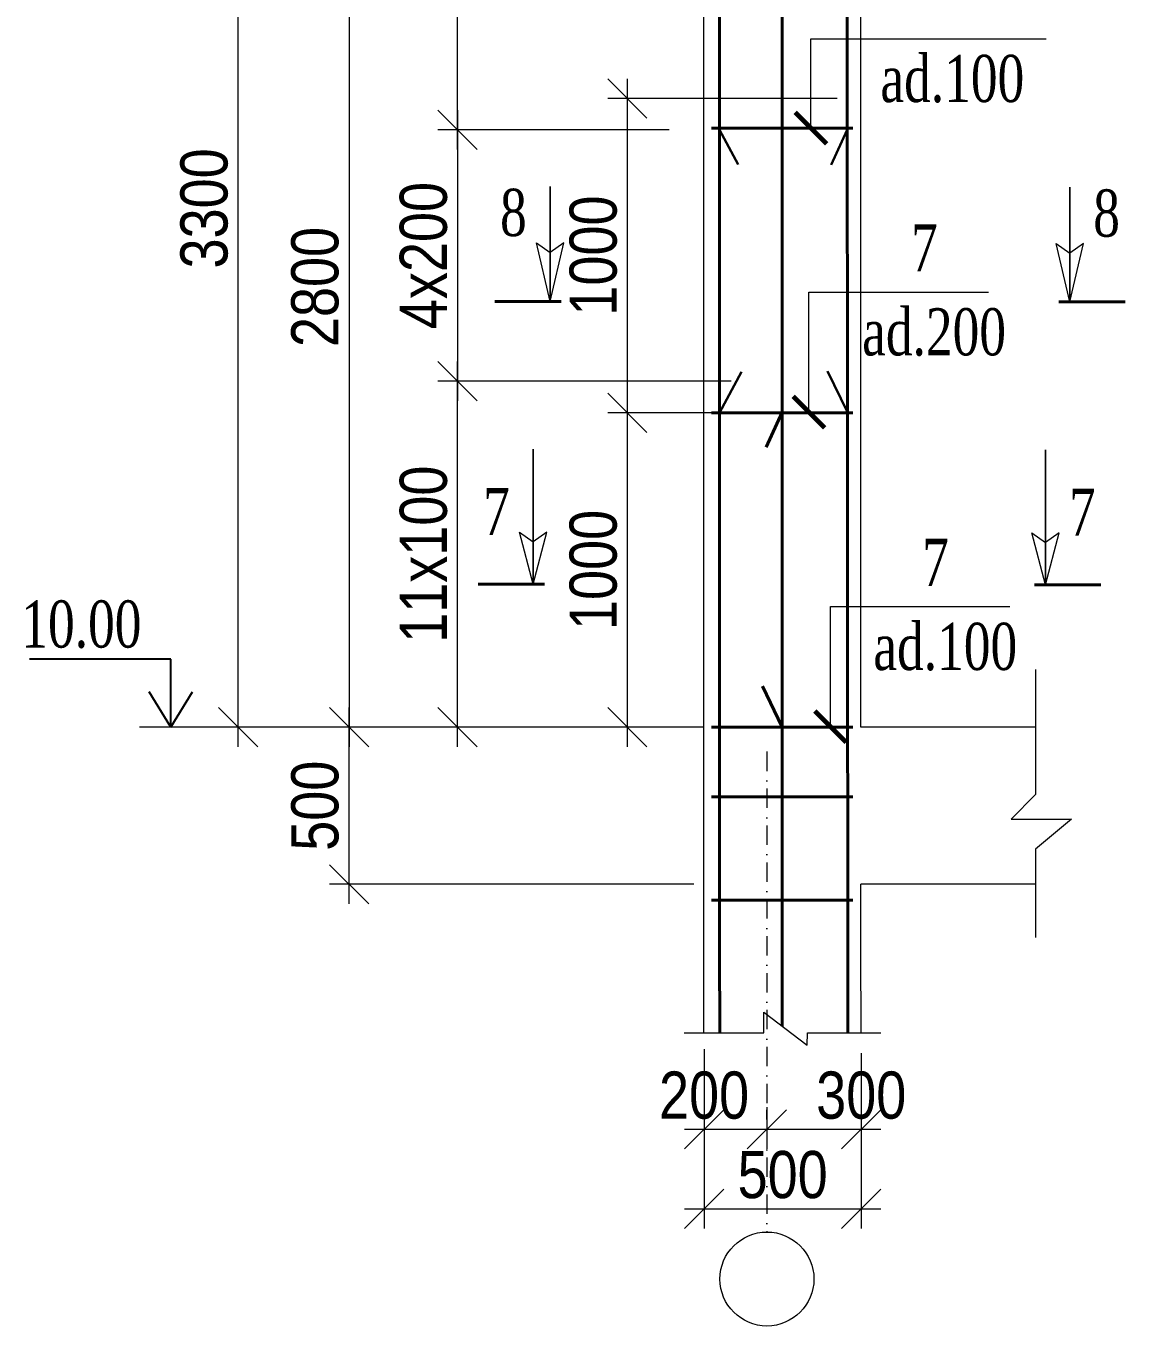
# Model space of a CAD drawing. Header units: millimetres. Extents: x -149347 to 251215, y -2929184 to -2541447.
# Drawn here: x -24911 to -17918, y -2654836 to -2646565 of the extents above; entities that cross this region are included whole.
import ezdxf

# ---------------------------------------------------------------- set-up
doc = ezdxf.new("R2010")
doc.units = ezdxf.units.MM
doc.linetypes.add('CENTER', pattern=[1524, 952.5, -190.5, 190.5, -190.5])
doc.linetypes.add('Dot & Dashed', pattern=[469.194434, 246.944437, -123.472219, 0, -98.777778])
for name, color, linetype, lineweight in [('Ishare xetleri', 95, 'Continuous', 5), ('olchu', 253, 'Continuous', 9), ('Oxlar- - -', 84, 'CENTER', 5), ('РАЗМЕРЫ', 80, 'Continuous', 9)]:
    doc.layers.add(name, color=color, linetype=linetype, lineweight=lineweight)
doc.styles.add('400', font='times.ttf', dxfattribs={"width": 0.75, "height": 300})
doc.styles.add('style1', font='A3TI(LA).TTF', dxfattribs={"height": 400})
doc.styles.add('style6', font='ARIALN.TTF', dxfattribs={"height": 300})
doc.dimstyles.new('DIM_100', dxfattribs={"dimscale": 100, "dimtxt": 250, "dimasz": 2.5, "dimexe": 1.25, "dimexo": 0.625, "dimtad": 1, "dimdec": 0, "dimtxsty": 'style1', "dimblk": 'OBLIQUE', "dimcen": 2.5, "dimdle": 1.25, "dimclrd": 251, "dimclre": 251, "dimaunit": 1, "dimadec": 3, "dimazin": 0, "dimtfac": 1, "dimtdec": 0, "dimtmove": 1, "dimatfit": 3, "dimfxl": 1.25, "dimlwd": 5, "dimlwe": 5, "dimarcsym": 0})

# ---------------------------------------------------------------- blocks, each defined once
blk = doc.blocks.new('_Oblique')
at = {"color": 0, "linetype": 'ByBlock', "lineweight": -2}
blk.add_line((-0.5, -0.5), (0.5, 0.5), dxfattribs=at)
blk = doc.blocks.new('*D1256')
at = {"color": 251, "linetype": 'ByBlock', "lineweight": 5, "ltscale": 80, "transparency": 16777216}
blk.add_line((-22855.6, -2652150.8), (-22855.6, -2650900.8), dxfattribs=at)
at = {"color": 251, "lineweight": 5, "ltscale": 80, "transparency": 16777216}
for p, q in [((-22311.5, -2651025.8), (-22980.6, -2651025.8)), ((-20660.8, -2652025.8), (-22980.6, -2652025.8))]:
    blk.add_line(p, q, dxfattribs=at)
at = {"layer": 'Defpoints', "color": 0, "lineweight": 15, "ltscale": 80, "transparency": 16777216}
for p in [(-22855.6, -2651025.8), (-22249, -2651025.8), (-20598.3, -2652025.8)]:
    blk.add_point(p, dxfattribs=at)
at = {"color": 251, "lineweight": 5, "ltscale": 80, "transparency": 16777216, "xscale": 250, "yscale": 250, "zscale": 250}
for p, rotation in [((-22855.6, -2651025.8), 90), ((-22855.6, -2652025.8), 270)]:
    blk.add_blockref('_Oblique', p, dxfattribs=dict(at, rotation=rotation))
at = {"color": 0, "lineweight": 15, "ltscale": 80, "transparency": 16777216, "insert": (-23071.2, -2651525.8), "char_height": 300, "attachment_point": 5, "rotation": 90, "style": 'style6'}
blk.add_mtext('500', dxfattribs=at)
blk = doc.blocks.new('*D1258')
at = {"color": 251, "linetype": 'ByBlock', "lineweight": 5, "ltscale": 80, "transparency": 16777216}
blk.add_line((-22165.2, -2651150.8), (-22165.2, -2648700.8), dxfattribs=at)
at = {"color": 251, "lineweight": 5, "ltscale": 80, "transparency": 16777216}
for p, q in [((-20423.1, -2648825.8), (-22290.2, -2648825.8)), ((-21865.6, -2651025.8), (-22290.2, -2651025.8))]:
    blk.add_line(p, q, dxfattribs=at)
at = {"layer": 'Defpoints', "color": 0, "lineweight": 15, "ltscale": 80, "transparency": 16777216}
for p in [(-22165.2, -2648825.8), (-20360.6, -2648825.8), (-21803.1, -2651025.8)]:
    blk.add_point(p, dxfattribs=at)
at = {"color": 251, "lineweight": 5, "ltscale": 80, "transparency": 16777216, "xscale": 250, "yscale": 250, "zscale": 250}
for p, rotation in [((-22165.2, -2648825.8), 90), ((-22165.2, -2651025.8), 270)]:
    blk.add_blockref('_Oblique', p, dxfattribs=dict(at, rotation=rotation))
at = {"color": 0, "lineweight": 15, "ltscale": 80, "transparency": 16777216, "insert": (-22380.8, -2649925.8), "char_height": 300, "attachment_point": 5, "rotation": 90, "style": 'style6'}
blk.add_mtext('{\\fArial Narrow|b0|i0|c238|p34;11x100}', dxfattribs=at)
blk = doc.blocks.new('*D1259')
at = {"color": 251, "linetype": 'ByBlock', "lineweight": 5, "ltscale": 80, "transparency": 16777216}
blk.add_line((-22165.2, -2647350.8), (-22165.2, -2644300.8), dxfattribs=at)
at = {"color": 251, "lineweight": 5, "ltscale": 80, "transparency": 16777216}
for p, q in [((-21546.1, -2644425.8), (-22290.2, -2644425.8)), ((-21865.6, -2647225.8), (-22290.2, -2647225.8))]:
    blk.add_line(p, q, dxfattribs=at)
at = {"layer": 'Defpoints', "color": 0, "lineweight": 15, "ltscale": 80, "transparency": 16777216}
for p in [(-22165.2, -2644425.8), (-21483.6, -2644425.8), (-21803.1, -2647225.8)]:
    blk.add_point(p, dxfattribs=at)
at = {"color": 251, "lineweight": 5, "ltscale": 80, "transparency": 16777216, "xscale": 250, "yscale": 250, "zscale": 250}
for p, rotation in [((-22165.2, -2644425.8), 90), ((-22165.2, -2647225.8), 270)]:
    blk.add_blockref('_Oblique', p, dxfattribs=dict(at, rotation=rotation))
at = {"color": 0, "lineweight": 15, "ltscale": 80, "transparency": 16777216, "insert": (-22380.8, -2645825.8), "char_height": 300, "attachment_point": 5, "rotation": 90, "style": 'style6'}
blk.add_mtext('{\\fArial Narrow|b0|i0|c238|p34;1}4{\\fArial Narrow|b0|i0|c238|p34;x100}', dxfattribs=at)
blk = doc.blocks.new('*D1260')
at = {"color": 251, "linetype": 'ByBlock', "lineweight": 5, "ltscale": 80, "transparency": 16777216}
blk.add_line((-22165.2, -2647100.8), (-22165.2, -2648950.8), dxfattribs=at)
at = {"color": 251, "lineweight": 5, "ltscale": 80, "transparency": 16777216}
for p, q in [((-20818.9, -2647225.8), (-22290.2, -2647225.8)), ((-20423.1, -2648825.8), (-22290.2, -2648825.8))]:
    blk.add_line(p, q, dxfattribs=at)
at = {"layer": 'Defpoints', "color": 0, "lineweight": 15, "ltscale": 80, "transparency": 16777216}
for p in [(-20756.4, -2647225.8), (-22165.2, -2648825.8), (-20360.6, -2648825.8)]:
    blk.add_point(p, dxfattribs=at)
at = {"color": 251, "lineweight": 5, "ltscale": 80, "transparency": 16777216, "xscale": 250, "yscale": 250, "zscale": 250}
for p, rotation in [((-22165.2, -2647225.8), 90), ((-22165.2, -2648825.8), 270)]:
    blk.add_blockref('_Oblique', p, dxfattribs=dict(at, rotation=rotation))
at = {"color": 0, "lineweight": 15, "ltscale": 80, "transparency": 16777216, "insert": (-22380.8, -2648025.8), "char_height": 300, "attachment_point": 5, "rotation": 90, "style": 'style6'}
blk.add_mtext('{\\fArial Narrow|b0|i0|c238|p34;4x200}', dxfattribs=at)
blk = doc.blocks.new('*D1233')
at = {"color": 251, "linetype": 'ByBlock', "lineweight": 5, "ltscale": 80, "transparency": 16777216}
blk.add_line((-22855.6, -2645300.8), (-22855.6, -2651150.8), dxfattribs=at)
at = {"color": 251, "lineweight": 5, "ltscale": 80, "transparency": 16777216}
for p, q in [((-22896.1, -2645425.8), (-22980.6, -2645425.8)), ((-22896.1, -2651025.8), (-22980.6, -2651025.8))]:
    blk.add_line(p, q, dxfattribs=at)
at = {"layer": 'Defpoints', "color": 0, "lineweight": 15, "ltscale": 80, "transparency": 16777216}
for p in [(-22833.6, -2645425.8), (-22855.6, -2651025.8), (-22833.6, -2651025.8)]:
    blk.add_point(p, dxfattribs=at)
at = {"color": 251, "lineweight": 5, "ltscale": 80, "transparency": 16777216, "xscale": 250, "yscale": 250, "zscale": 250}
for p, rotation in [((-22855.6, -2645425.8), 90), ((-22855.6, -2651025.8), 270)]:
    blk.add_blockref('_Oblique', p, dxfattribs=dict(at, rotation=rotation))
at = {"color": 0, "lineweight": 15, "ltscale": 80, "transparency": 16777216, "insert": (-23071.2, -2648225.8), "char_height": 300, "attachment_point": 5, "rotation": 90, "style": 'style6'}
blk.add_mtext('2800', dxfattribs=at)
blk = doc.blocks.new('*D1234')
at = {"color": 251, "linetype": 'ByBlock', "lineweight": 5, "ltscale": 80, "transparency": 16777216}
blk.add_line((-23561, -2651150.8), (-23561, -2644300.8), dxfattribs=at)
at = {"color": 251, "lineweight": 5, "ltscale": 80, "transparency": 16777216}
for p, q in [((-23479.2, -2644425.8), (-23686, -2644425.8)), ((-23456.2, -2651025.8), (-23686, -2651025.8))]:
    blk.add_line(p, q, dxfattribs=at)
at = {"layer": 'Defpoints', "color": 0, "lineweight": 15, "ltscale": 80, "transparency": 16777216}
for p in [(-23561, -2644425.8), (-23416.7, -2644425.8), (-23393.7, -2651025.8)]:
    blk.add_point(p, dxfattribs=at)
at = {"color": 251, "lineweight": 5, "ltscale": 80, "transparency": 16777216, "xscale": 250, "yscale": 250, "zscale": 250}
for p, rotation in [((-23561, -2644425.8), 90), ((-23561, -2651025.8), 270)]:
    blk.add_blockref('_Oblique', p, dxfattribs=dict(at, rotation=rotation))
at = {"color": 0, "lineweight": 15, "ltscale": 80, "transparency": 16777216, "insert": (-23776.7, -2647725.8), "char_height": 300, "attachment_point": 5, "rotation": 90, "style": 'style6'}
blk.add_mtext('3300', dxfattribs=at)
blk = doc.blocks.new('*D1239')
at = {"color": 251, "lineweight": 5, "ltscale": 80, "transparency": 16777216}
for p, q in [((-20596.3, -2653073.8), (-20596.3, -2654215)), ((-19596.3, -2653100.1), (-19596.3, -2654215))]:
    blk.add_line(p, q, dxfattribs=at)
at = {"color": 251, "linetype": 'ByBlock', "lineweight": 5, "ltscale": 80, "transparency": 16777216}
blk.add_line((-20721.3, -2654090), (-19471.3, -2654090), dxfattribs=at)
at = {"layer": 'Defpoints', "color": 0, "lineweight": 15, "ltscale": 80, "transparency": 16777216}
for p in [(-20596.3, -2653011.3), (-19596.3, -2653037.6), (-19596.3, -2654090)]:
    blk.add_point(p, dxfattribs=at)
at = {"color": 251, "lineweight": 5, "ltscale": 80, "transparency": 16777216, "xscale": 250, "yscale": 250, "zscale": 250, "rotation": 180}
blk.add_blockref('_Oblique', (-20596.3, -2654090), dxfattribs=at)
at = {"color": 251, "lineweight": 5, "ltscale": 80, "transparency": 16777216, "xscale": 250, "yscale": 250, "zscale": 250}
blk.add_blockref('_Oblique', (-19596.3, -2654090), dxfattribs=at)
at = {"color": 0, "lineweight": 15, "ltscale": 80, "transparency": 16777216, "insert": (-20096.3, -2653874.3), "char_height": 300, "attachment_point": 5, "style": 'style6'}
blk.add_mtext('500', dxfattribs=at)
blk = doc.blocks.new('*D1240')
at = {"color": 251, "lineweight": 5, "ltscale": 80, "transparency": 16777216}
for p, q in [((-20596.3, -2653380), (-20596.3, -2653709.5)), ((-20196.3, -2653522), (-20196.3, -2653459.5))]:
    blk.add_line(p, q, dxfattribs=at)
at = {"color": 251, "linetype": 'ByBlock', "lineweight": 5, "ltscale": 80, "transparency": 16777216}
blk.add_line((-20721.3, -2653584.5), (-20071.3, -2653584.5), dxfattribs=at)
at = {"layer": 'Defpoints', "color": 0, "lineweight": 15, "ltscale": 80, "transparency": 16777216}
for p in [(-20596.3, -2653317.5), (-20196.3, -2653584.5), (-20196.3, -2653584.5)]:
    blk.add_point(p, dxfattribs=at)
at = {"color": 251, "lineweight": 5, "ltscale": 80, "transparency": 16777216, "xscale": 250, "yscale": 250, "zscale": 250, "rotation": 180}
blk.add_blockref('_Oblique', (-20596.3, -2653584.5), dxfattribs=at)
at = {"color": 251, "lineweight": 5, "ltscale": 80, "transparency": 16777216, "xscale": 250, "yscale": 250, "zscale": 250}
blk.add_blockref('_Oblique', (-20196.3, -2653584.5), dxfattribs=at)
at = {"color": 0, "lineweight": 15, "ltscale": 80, "transparency": 16777216, "insert": (-20596.3, -2653368.8), "char_height": 300, "attachment_point": 5, "style": 'style6'}
blk.add_mtext('200', dxfattribs=at)
blk = doc.blocks.new('*D1241')
at = {"color": 251, "lineweight": 5, "ltscale": 80, "transparency": 16777216}
for p, q in [((-20196.3, -2653442.5), (-20196.3, -2653709.5)), ((-19596.3, -2653442.5), (-19596.3, -2653709.5))]:
    blk.add_line(p, q, dxfattribs=at)
at = {"color": 251, "linetype": 'ByBlock', "lineweight": 5, "ltscale": 80, "transparency": 16777216}
blk.add_line((-20321.3, -2653584.5), (-19471.3, -2653584.5), dxfattribs=at)
at = {"layer": 'Defpoints', "color": 0, "lineweight": 15, "ltscale": 80, "transparency": 16777216}
for p in [(-20196.3, -2653380), (-19596.3, -2653380), (-19596.3, -2653584.5)]:
    blk.add_point(p, dxfattribs=at)
at = {"color": 251, "lineweight": 5, "ltscale": 80, "transparency": 16777216, "xscale": 250, "yscale": 250, "zscale": 250, "rotation": 180}
blk.add_blockref('_Oblique', (-20196.3, -2653584.5), dxfattribs=at)
at = {"color": 251, "lineweight": 5, "ltscale": 80, "transparency": 16777216, "xscale": 250, "yscale": 250, "zscale": 250}
blk.add_blockref('_Oblique', (-19596.3, -2653584.5), dxfattribs=at)
at = {"color": 0, "lineweight": 15, "ltscale": 80, "transparency": 16777216, "insert": (-19596.3, -2653368.8), "char_height": 300, "attachment_point": 5, "style": 'style6'}
blk.add_mtext('300', dxfattribs=at)
blk = doc.blocks.new('*D1287')
at = {"color": 251, "linetype": 'ByBlock', "lineweight": 5, "ltscale": 80, "transparency": 16777216}
blk.add_line((-21084.6, -2651150.8), (-21084.6, -2648900.8), dxfattribs=at)
at = {"color": 251, "lineweight": 5, "ltscale": 80, "transparency": 16777216}
for p, q in [((-20019.5, -2649025.8), (-21209.6, -2649025.8)), ((-20786.4, -2651025.8), (-21209.6, -2651025.8))]:
    blk.add_line(p, q, dxfattribs=at)
at = {"layer": 'Defpoints', "color": 0, "lineweight": 15, "ltscale": 80, "transparency": 16777216}
for p in [(-21084.6, -2649025.8), (-19957, -2649025.8), (-20723.9, -2651025.8)]:
    blk.add_point(p, dxfattribs=at)
at = {"color": 251, "lineweight": 5, "ltscale": 80, "transparency": 16777216, "xscale": 250, "yscale": 250, "zscale": 250}
for p, rotation in [((-21084.6, -2649025.8), 90), ((-21084.6, -2651025.8), 270)]:
    blk.add_blockref('_Oblique', p, dxfattribs=dict(at, rotation=rotation))
at = {"color": 0, "lineweight": 15, "ltscale": 80, "transparency": 16777216, "insert": (-21300.3, -2650025.8), "char_height": 300, "attachment_point": 5, "rotation": 90, "style": 'style6'}
blk.add_mtext('1000', dxfattribs=at)
blk = doc.blocks.new('*D1288')
at = {"color": 251, "linetype": 'ByBlock', "lineweight": 5, "ltscale": 80, "transparency": 16777216}
blk.add_line((-21084.6, -2649150.8), (-21084.6, -2646900.8), dxfattribs=at)
at = {"color": 251, "lineweight": 5, "ltscale": 80, "transparency": 16777216}
for p, q in [((-19748.8, -2647025.8), (-21209.6, -2647025.8)), ((-20786.4, -2649025.8), (-21209.6, -2649025.8))]:
    blk.add_line(p, q, dxfattribs=at)
at = {"layer": 'Defpoints', "color": 0, "lineweight": 15, "ltscale": 80, "transparency": 16777216}
for p in [(-21084.6, -2647025.8), (-19686.3, -2647025.8), (-20723.9, -2649025.8)]:
    blk.add_point(p, dxfattribs=at)
at = {"color": 251, "lineweight": 5, "ltscale": 80, "transparency": 16777216, "xscale": 250, "yscale": 250, "zscale": 250}
for p, rotation in [((-21084.6, -2647025.8), 90), ((-21084.6, -2649025.8), 270)]:
    blk.add_blockref('_Oblique', p, dxfattribs=dict(at, rotation=rotation))
at = {"color": 0, "lineweight": 15, "ltscale": 80, "transparency": 16777216, "insert": (-21300.3, -2648025.8), "char_height": 300, "attachment_point": 5, "rotation": 90, "style": 'style6'}
blk.add_mtext('1000', dxfattribs=at)

msp = doc.modelspace()

# ---------------------------------------------------------------- linework, layer by layer
at = {"color": 7, "lineweight": 40, "ltscale": 80}
for p, q in [((-20498.26368, -2652437.86593), (-20498.26368, -2638725.81131)), ((-20099.51381, -2652928.97492), (-20099.51381, -2638725.81131)), ((-19681.07659, -2652969.63755), (-19692.81788, -2638725.81131)), ((-20549.51381, -2647214.7128), (-19649.51381, -2647214.7128)), ((-20549.51381, -2649025.81131), (-19649.51381, -2649025.81131)), ((-20201.39486, -2649243.82293), (-20099.51381, -2649021.86474)), ((-20225.40279, -2650765.66582), (-20099.51381, -2651025.81131)), ((-20549.51381, -2651025.81131), (-19649.51381, -2651025.81131)), ((-20549.51381, -2651469.21112), (-19649.51381, -2651469.21112)), ((-20549.51381, -2652125.81131), (-19649.51381, -2652125.81131)), ((-20549.51381, -2652125.81131), (-19649.51381, -2652125.81131)), ((-20497.03108, -2652969.63755), (-20498.26368, -2652437.86593))]:
    msp.add_line(p, q, dxfattribs=at)
at = {"color": 7, "lineweight": 9, "ltscale": 80}
for p, q in [((-20598.26816, -2651025.81131), (-20598.26816, -2644425.81131)), ((-19598.26816, -2651025.81131), (-19598.26816, -2645425.81131)), ((-20598.26816, -2652437.86593), (-20598.26816, -2650924.78665)), ((-18486.97402, -2651025.81131), (-19598.26816, -2651025.81131)), ((-18486.97402, -2651025.81131), (-19598.26816, -2651025.81131)), ((-20598.26816, -2652437.86593), (-20598.26816, -2652025.81131)), ((-19598.26816, -2652437.86593), (-19598.26816, -2652025.81131)), ((-18486.97402, -2652025.81131), (-19598.26816, -2652025.81131)), ((-20596.82865, -2652969.63755), (-20598.26816, -2652437.86593)), ((-19596.82865, -2652969.63755), (-19598.26816, -2652437.86593))]:
    msp.add_line(p, q, dxfattribs=at)
at = {"color": 3, "lineweight": 30, "ltscale": 15}
for p, q in [((-20380.24804, -2647446.13913), (-20498.26368, -2647225.81131)), ((-19788.17456, -2647447.76949), (-19686.2935, -2647225.81131)), ((-20359.11341, -2648765.66582), (-20498.26368, -2649025.81131)), ((-19810.37654, -2648761.71926), (-19684.48755, -2649021.86474))]:
    msp.add_line(p, q, dxfattribs=at)
at = {"color": 7}
msp.add_line((-23989.47272, -2650593.33697), (-24888.61112, -2650593.33697), dxfattribs=at)
at = {"color": 0}
msp.add_line((-23989.47272, -2651025.81131), (-23989.47272, -2650593.33697), dxfattribs=at)
at = {"color": 7, "lineweight": 15, "ltscale": 80}
msp.add_line((-20598.26816, -2651025.81131), (-24189.20353, -2651025.81131), dxfattribs=at)
at = {"color": 7, "lineweight": 9, "ltscale": 80}
for points in [[(-18486.97402, -2650660.23077), (-18486.97402, -2651453.4963), (-18642.38589, -2651610.57822), (-18258.73908, -2651610.57822), (-18486.97402, -2651802.23565), (-18486.97402, -2652364.08646)], [(-20722.45154, -2652969.63755), (-20216.6126, -2652969.63755), (-20216.6126, -2652839.98113), (-19940.68647, -2653049.68194), (-19937.82602, -2652969.63755), (-19471.6951, -2652969.63755)]]:
    msp.add_lwpolyline(points, dxfattribs=at)
at = {"color": 7, "ltscale": 15}
for points in [[(-23989.47272, -2651025.81131), (-24128.07463, -2650801.46729)], [(-23989.47272, -2651025.81131), (-24128.07463, -2650801.46729)], [(-23989.47272, -2651025.81131), (-23850.8708, -2650801.46729)], [(-23989.47272, -2651025.81131), (-23850.8708, -2650801.46729)]]:
    msp.add_lwpolyline(points, dxfattribs=at)
at = {"layer": 'Ishare xetleri', "color": 251, "lineweight": 15, "elevation": 0}
for points in [[(-21575.56428, -2648317.15863), (-21575.56428, -2647587.07863), (-21575.56428, -2648317.15863), (-21662.6633, -2647945.49816), (-21575.56428, -2648007.38987)], [(-21575.56428, -2648317.15863), (-21575.56428, -2647587.07863), (-21575.56428, -2648317.15863), (-21488.46526, -2647945.49816), (-21575.56428, -2648007.38987)], [(-18268.93399, -2648321.23161), (-18268.93399, -2647591.15161), (-18268.93399, -2648321.23161), (-18356.03301, -2647949.57113), (-18268.93399, -2648011.46284)], [(-18268.93399, -2648321.23161), (-18268.93399, -2647591.15161), (-18268.93399, -2648321.23161), (-18356.03301, -2647949.57113), (-18268.93399, -2648011.46284)], [(-18268.93399, -2648321.23161), (-18268.93399, -2647591.15161), (-18268.93399, -2648321.23161), (-18181.83497, -2647949.57113), (-18268.93399, -2648011.46284)], [(-18268.93399, -2648321.23161), (-18268.93399, -2647591.15161), (-18268.93399, -2648321.23161), (-18181.83497, -2647949.57113), (-18268.93399, -2648011.46284)], [(-21683.40165, -2650117.15863), (-21683.40165, -2649256.99863), (-21683.40165, -2650117.15863), (-21770.50067, -2649785.47415), (-21683.40165, -2649847.36586)], [(-21683.40165, -2650117.15863), (-21683.40165, -2649256.99863), (-21683.40165, -2650117.15863), (-21596.30263, -2649785.47415), (-21683.40165, -2649847.36586)], [(-18423.11088, -2650121.23161), (-18423.11088, -2649261.07161), (-18423.11088, -2650121.23161), (-18510.2099, -2649789.54712), (-18423.11088, -2649851.43883)], [(-18423.11088, -2650121.23161), (-18423.11088, -2649261.07161), (-18423.11088, -2650121.23161), (-18510.2099, -2649789.54712), (-18423.11088, -2649851.43883)], [(-18423.11088, -2650121.23161), (-18423.11088, -2649261.07161), (-18423.11088, -2650121.23161), (-18336.01186, -2649789.54712), (-18423.11088, -2649851.43883)], [(-18423.11088, -2650121.23161), (-18423.11088, -2649261.07161), (-18423.11088, -2650121.23161), (-18336.01186, -2649789.54712), (-18423.11088, -2649851.43883)]]:
    msp.add_lwpolyline(points, dxfattribs=at)
at = {"layer": 'Ishare xetleri', "color": 251}
msp.add_circle((-20196.25663, -2654536.71936), 298.92812, dxfattribs=at)
msp.add_circle((-20196.25663, -2654536.71936), 298.92812, dxfattribs=at)
at = {"layer": 'olchu', "lineweight": 40}
for p, q in [((-21504.74413, -2648317.15863, 0), (-21926.80042, -2648317.15863, 0)), ((-21504.74413, -2648317.15863, 0), (-21926.80042, -2648317.15863, 0)), ((-18339.75414, -2648321.23161, 0), (-17917.69785, -2648321.23161, 0)), ((-21612.5815, -2650117.15863, 0), (-22034.63778, -2650117.15863, 0)), ((-21612.5815, -2650117.15863, 0), (-22034.63778, -2650117.15863, 0)), ((-18493.93103, -2650121.23161, 0), (-18071.87474, -2650121.23161, 0))]:
    msp.add_line(p, q, dxfattribs=at)
at = {"layer": 'Oxlar- - -', "linetype": 'Dot & Dashed', "ltscale": 0.5}
msp.add_line((-20196.25663, -2651181.90106), (-20196.25663, -2654237.79124), dxfattribs=at)

# ---------------------------------------------------------------- texts
at = {"color": 7, "char_height": 300, "attachment_point": 5, "style": '400'}
for s, insert in [('{\\fTimes New Roman|b0|i0|c238|p18;ad.}1{\\fTimes New Roman|b0|i0|c238|p18;00}', (-19016.45465, -2646902.51635)), ('8', (-21809.55231, -2647753.76352, 0)), ('8', (-18034.94596, -2647757.8365, 0)), ('{\\fTimes New Roman|b0|i0|c238|p18;7}', (-19194.31199, -2647976.32473)), ('{\\fTimes New Roman|b0|i0|c238|p18;ad.200}', (-19132.6417, -2648514.15874)), ('7', (-21917.38967, -2649653.7298, 0)), ('7', (-18189.12285, -2649657.80277, 0)), ('{\\fTimes New Roman|b0|i0|c238|p18;7}', (-19123.1934, -2649977.77916)), ('{\\fTimes New Roman|b0|i0|c238|p18;10.0}0', (-24558.78881, -2650373.03792)), ('{\\fTimes New Roman|b0|i0|c238|p18;ad.}1{\\fTimes New Roman|b0|i0|c238|p18;00}', (-19061.52311, -2650515.61316))]:
    msp.add_mtext(s, dxfattribs=dict(at, insert=insert))

# ---------------------------------------------------------------- dimensions: what is measured, and where the dimension line sits
at = {"color": 7, "lineweight": 15, "ltscale": 80}
for base, p1, p2, picture, middle in [((-23561.02778, -2644425.81131), (-23393.73005, -2651025.81131), (-23416.71823, -2644425.81131), '*D1234', (-23776.69968, -2647725.81131)), ((-22855.56765, -2651025.81131), (-22833.60036, -2645425.81131), (-22833.60036, -2651025.81131), '*D1233', (-23071.23955, -2648225.81131)), ((-21084.58337, -2647025.81131), (-20723.89026, -2649025.81131), (-19686.2935, -2647025.81131), '*D1288', (-21300.25527, -2648025.81131)), ((-21084.58337, -2649025.81131), (-20723.89026, -2651025.81131), (-19957.048, -2649025.81131), '*D1287', (-21300.25527, -2650025.81131)), ((-22855.56765, -2651025.81131), (-20598.26816, -2652025.81131), (-22248.97854, -2651025.81131), '*D1256', (-23071.23955, -2651525.81131))]:
    dim = msp.add_linear_dim(base=base, p1=p1, p2=p2, angle=90, dimstyle='DIM_100', override={"dimlfac": 0.5, "dimtxsty": 'style6'}, dxfattribs=at)
    dim.commit()
    dim.dimension.update_dxf_attribs({"geometry": picture, "text_midpoint": middle})
for base, p1, p2, text, picture, middle in [((-22165.15164, -2644425.81131), (-21803.14873, -2647225.81131), (-21483.62739, -2644425.81131), '{\\fArial Narrow|b0|i0|c238|p34;1}4{\\fArial Narrow|b0|i0|c238|p34;x100}', '*D1259', (-22380.82354, -2645825.81131)), ((-22165.15164, -2648825.81131), (-20756.38043, -2647225.81131), (-20360.59206, -2648825.81131), '{\\fArial Narrow|b0|i0|c238|p34;4x200}', '*D1260', (-22380.82354, -2648025.81131)), ((-22165.15164, -2648825.81131), (-21803.14873, -2651025.81131), (-20360.59206, -2648825.81131), '{\\fArial Narrow|b0|i0|c238|p34;11x100}', '*D1258', (-22380.82354, -2649925.81131))]:
    dim = msp.add_linear_dim(base=base, p1=p1, p2=p2, angle=90, text=text, dimstyle='DIM_100', override={"dimlfac": 0.5, "dimtxsty": 'style6'}, dxfattribs=at)
    dim.commit()
    dim.dimension.update_dxf_attribs({"geometry": picture, "text_midpoint": middle})
dim = msp.add_linear_dim(base=(-19596.25663, -2654090.01658), p1=(-20596.25663, -2653011.26055), p2=(-19596.25663, -2653037.6463), dimstyle='DIM_100', override={"dimlfac": 0.5, "dimtxsty": 'style6'}, dxfattribs=at)
dim.commit()
dim.dimension.update_dxf_attribs({"geometry": '*D1239', "text_midpoint": (-20096.25663, -2653874.34468)})
for base, p1, p2, picture, middle in [((-20196.25663, -2653584.48688), (-20596.25663, -2653317.49053), (-20196.25663, -2653584.48688), '*D1240', (-20596.25663, -2653584.48688)), ((-19596.25663, -2653584.48688), (-20196.25663, -2653379.99053), (-19596.25663, -2653379.99053), '*D1241', (-19596.25663, -2653584.48688))]:
    dim = msp.add_linear_dim(base=base, p1=p1, p2=p2, dimstyle='DIM_100', override={"dimlfac": 0.5, "dimtxsty": 'style6'}, dxfattribs=at)
    dim.commit()
    dim.dimension.update_dxf_attribs({"geometry": picture, "text_midpoint": middle, "dimtype": 160})

# ---------------------------------------------------------------- leaders
at = {"layer": 'РАЗМЕРЫ', "color": 0, "lineweight": 15}
for points in [[(-19916.12219, -2647214.7128), (-19916.12219, -2646646.25021), (-18419.51257, -2646646.25021)], [(-19929.50515, -2649021.86474), (-19929.50515, -2648257.8926), (-18786.91512, -2648257.8926)], [(-19792.18565, -2651023.31917), (-19792.18565, -2650259.34703), (-18649.59562, -2650259.34703)]]:
    msp.add_leader(points, dimstyle='DIM_100', override={"dimasz": 2, "dimgap": 0.625, "dimtad": 0, "dimldrblk": 'ArchTick'}, dxfattribs=at)

doc.saveas('drawing.dxf')
